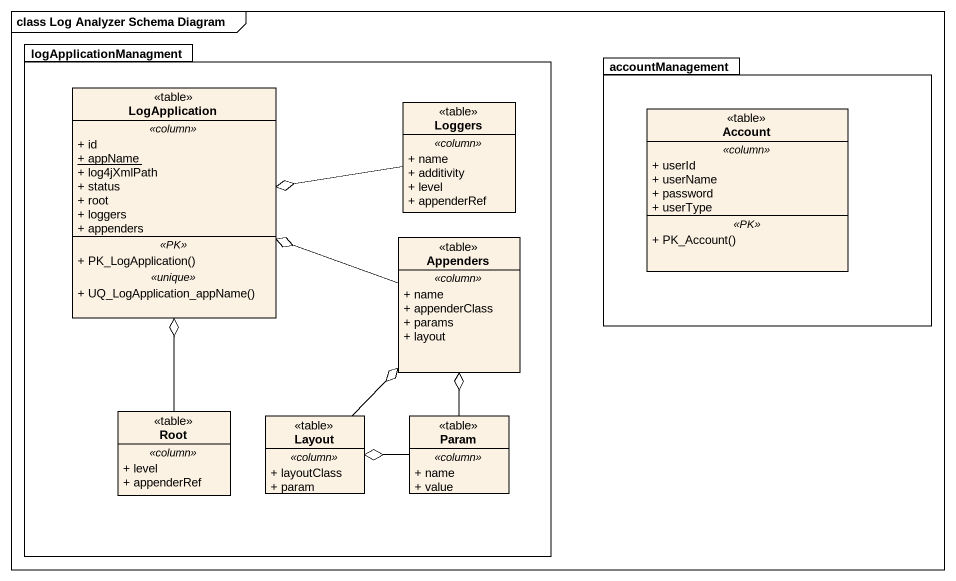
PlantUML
@startuml
mainframe class Log Analyzer Schema Diagram
hide circle
hide empty members
skinparam classAttributeIconSize 0
package logApplicationManagment {
  class LogApplication <<table>> {
    .. <<column>> ..
    + id
    {static} + appName
    + log4jXmlPath
    + status
    + root
    + loggers
    + appenders
    .. <<PK>> ..
    + PK_LogApplication()
    .. <<unique>> ..
    + UQ_LogApplication_appName()
  }
  class Loggers <<table>> {
    .. <<column>> ..
    + name
    + additivity
    + level
    + appenderRef
  }
  class Appenders <<table>> {
    .. <<column>> ..
    + name
    + appenderClass
    + params
    + layout
  }
  class Root <<table>> {
    .. <<column>> ..
    + level
    + appenderRef
  }
  class Layout <<table>> {
    .. <<column>> ..
    + layoutClass
    + param
  }
  class Param <<table>> {
    .. <<column>> ..
    + name
    + value
  }
}
package accountManagement {
  class Account <<table>> {
    .. <<column>> ..
    + userId
    + userName
    + password
    + userType
    .. <<PK>> ..
    + PK_Account()
  }
}
Loggers -left-o LogApplication
Appenders -left-o LogApplication
Root -up-o LogApplication
Layout -up-o Appenders
Param -up-o Appenders
Param -left-o Layout
@enduml
